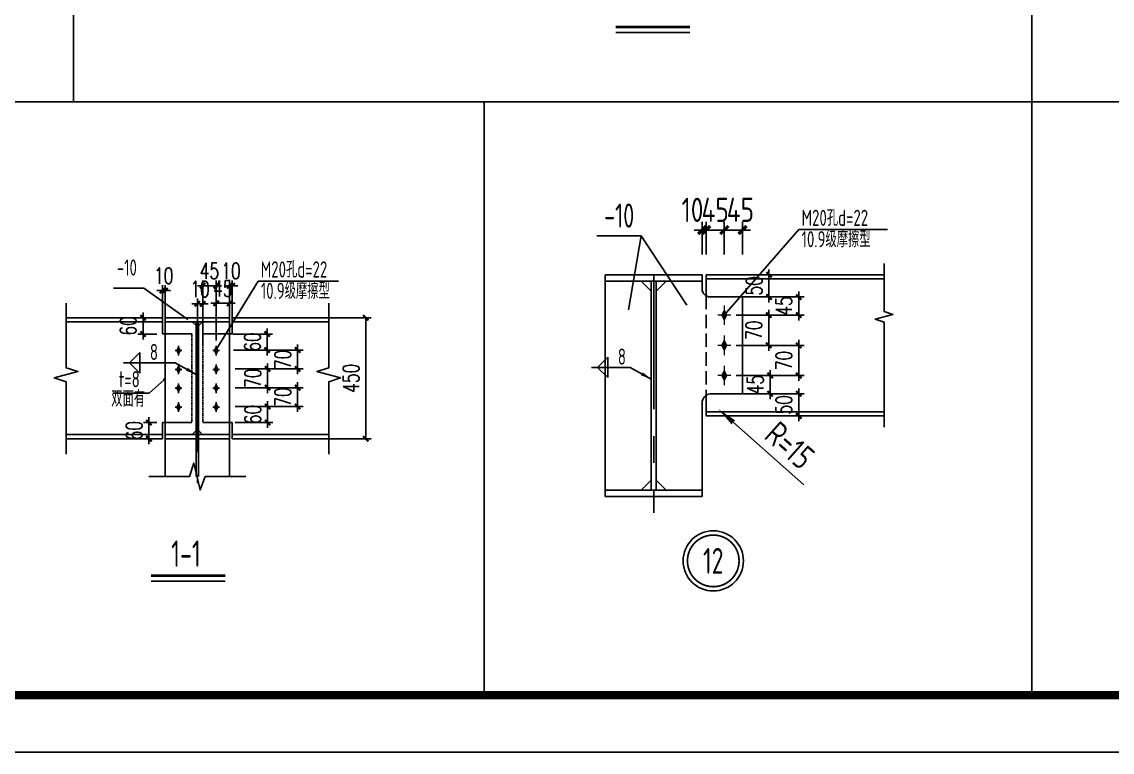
# Model space of a CAD drawing. Extents: x 180850 to 1399066, y 48356 to 327880.
# Drawn here: x 1350126 to 1370393, y 135864 to 149447 of the extents above; entities that cross this region are included whole.
import ezdxf
from ezdxf.enums import TextEntityAlignment as Align

# ---------------------------------------------------------------- set-up
doc = ezdxf.new("R2010")
doc.units = 0
doc.header["$LTSCALE"] = 1000
doc.linetypes.add('0$0$CENTERX2', pattern=[4, 2.5, -0.5, 0.5, -0.5])
doc.linetypes.add('DASH', pattern=[0.35, 0.25, -0.1])
for name, color, linetype in [('ADIM', 3, 'Continuous'), ('AXIS', 3, 'Continuous'), ('BOLT', 251, 'Continuous'), ('C 次梁CL', 4, 'Continuous'), ('DIM', 146, 'Continuous'), ('DOTE', 1, 'Continuous'), ('GL', 150, 'Continuous'), ('GZ', 50, 'Continuous'), ('NUM', 7, 'Continuous'), ('PUB_TEXT', 7, 'Continuous'), ('PUB_TITLE', 4, 'Continuous'), ('PZ', 202, 'Continuous'), ('TEXT', 7, 'Continuous'), ('THIN', 7, 'Continuous'), ('WELD', 7, 'Continuous'), ('YCX', 90, 'Continuous')]:
    doc.layers.add(name, color=color, linetype=linetype)
doc.layers.add('螺栓', color=15, linetype='Continuous', lineweight=18)
doc.styles.add('_TCH_DIM_T3', font='SIMPLEX', dxfattribs={"width": 0.705882, "bigfont": 'GBCBIG'})
doc.styles.get("Standard").update_dxf_attribs({"font": 'gbenor.shx', "bigfont": 'gbcbig.shx'})
doc.styles.add('TSSD_Dimension', font='Tssdeng.shx', dxfattribs={"width": 0.8, "bigfont": 'hztxt.shx'})
doc.styles.add('TSSD_Label', font='tssdeng.shx', dxfattribs={"width": 0.7, "bigfont": 'hztxt.shx'})
doc.styles.add('TSSD_Norm', font='tssdeng.shx', dxfattribs={"bigfont": 'hztxt.shx'})
doc.styles.add('TSSD_Num', font='Tssdeng.shx', dxfattribs={"width": 0.7, "bigfont": 'hztxt.shx'})
doc.styles.add('标准字体', font='tssdeng.shx', dxfattribs={"width": 0.7, "bigfont": 'tssdchn.shx'})
doc.dimstyles.new('TCH_100_5', dxfattribs={"dimtxt": 297.5, "dimasz": 100, "dimexe": 100, "dimexo": 100, "dimgap": 126.25, "dimtad": 1, "dimdec": 0, "dimlfac": 0.2, "dimzin": 0, "dimdsep": 46, "dimtxsty": '_TCH_DIM_T3', "dimblk": 'ARCHTICK', "dimcen": 0.09, "dimclrd": 126, "dimclre": 126, "dimclrt": 7, "dimazin": 2, "dimtfac": 1, "dimtdec": 0, "dimtix": 1, "dimtmove": 2, "dimatfit": 3, "dimfxl": 1, "dimtolj": 1, "dimtzin": 0, "dimarcsym": 0})
doc.dimstyles.new('TSAN_20_150', dxfattribs={"dimtxt": 450, "dimasz": 150, "dimexe": 150, "dimexo": 375, "dimgap": 150, "dimtad": 2, "dimlfac": 0.133333, "dimzin": 0, "dimdsep": 46, "dimtxsty": 'TSSD_Dimension', "dimblk": 'CLOSEDBLANK', "dimblk1": 'CLOSEDBLANK', "dimblk2": 'CLOSEDBLANK', "dimcen": 0, "dimdle": 150, "dimclrt": 7, "dimadec": 0, "dimazin": 0, "dimtfac": 1, "dimtdec": 0, "dimtix": 1, "dimtmove": 2, "dimatfit": 3, "dimldrblk": 'CLOSEDBLANK', "dimfxl": 1, "dimtolj": 1, "dimtzin": 0, "dimarcsym": 0})
doc.dimstyles.new('TSSD_20_150', dxfattribs={"dimtxt": 450, "dimasz": 150, "dimexe": 150, "dimexo": 375, "dimgap": 150, "dimtad": 1, "dimdec": 0, "dimlfac": 0.133333, "dimzin": 0, "dimdsep": 46, "dimtxsty": 'TSSD_Dimension', "dimblk": 'ARCHTICK', "dimcen": 0, "dimdle": 150, "dimclrt": 7, "dimadec": 0, "dimazin": 0, "dimtfac": 1, "dimtdec": 0, "dimtix": 1, "dimtmove": 2, "dimatfit": 3, "dimfxl": 1, "dimtolj": 1, "dimtzin": 0, "dimarcsym": 0})
doc.dimstyles.new('TSSD_LEADER_STYLE_200.0', dxfattribs={"dimtxt": 0.18, "dimasz": 200, "dimexe": 0.18, "dimexo": 0.0625, "dimgap": 0.09, "dimtad": 0, "dimtih": 1, "dimtoh": 1, "dimdec": 4, "dimzin": 0, "dimdsep": 46, "dimtxsty": 'Standard', "dimcen": 0.09, "dimadec": 0, "dimazin": 0, "dimtfac": 1, "dimtdec": 4, "dimtofl": 0, "dimtmove": 0, "dimatfit": 3, "dimfxl": 1, "dimtolj": 1, "dimtzin": 0, "dimarcsym": 0})

# ---------------------------------------------------------------- blocks, each defined once
blk = doc.blocks.new('_ClosedBlank')
at = {"color": 0}
blk.add_lwpolyline([(0, 0, 0, 0.658, 0), (-2.5, 0, 0.658, 0.658, 0)], format="xyseb", dxfattribs=at)
blk = doc.blocks.new('*D1851')
at = {"layer": 'AXIS', "color": 0, "lineweight": -2, "transparency": 16777216}
blk.add_line((1364663, 140837), (1363181, 142149), dxfattribs=at)
at = {"layer": 'Defpoints', "color": 0, "transparency": 16777216}
for p in [(1362941, 142361), (1363069, 142248)]:
    blk.add_point(p, dxfattribs=at)
at = {"layer": 'AXIS', "color": 0, "lineweight": -2, "transparency": 16777216, "xscale": 150, "yscale": 150, "zscale": 150, "rotation": 138.4728410398185}
blk.add_blockref('_ClosedBlank', (1363069, 142248), dxfattribs=at)
at = {"layer": 'AXIS', "color": 7, "transparency": 16777216, "insert": (1364400, 141570), "char_height": 450, "attachment_point": 5, "rotation": 318.4728, "style": 'TSSD_Dimension'}
blk.add_mtext('\\A1;R=15', dxfattribs=at)
blk = doc.blocks.new('高强螺栓')
at = {"layer": '螺栓'}
for p, q in [((16, 0), (-16, 0)), ((0, 24), (0, -24))]:
    blk.add_line(p, q, dxfattribs=at)
blk.add_solid([(-8, 0), (0, 16), (0, -16), (8, 0)], dxfattribs=at)
blk = doc.blocks.new('_ArchTick')
at = {"color": 0, "linetype": 'ByBlock', "const_width": 0.4}
blk.add_lwpolyline([(-0.5, -0.5), (0.5, 0.5)], dxfattribs=at)
blk = doc.blocks.new('*D1852')
at = {"layer": 'Defpoints', "color": 0, "transparency": 16777216}
for p in [(1363183, 145575), (1363183, 144743), (1363521, 144743)]:
    blk.add_point(p, dxfattribs=at)
at = {"layer": 'DIM', "color": 0, "lineweight": -2, "transparency": 16777216}
for p, q in [((1363183, 145118), (1363183, 145725)), ((1363521, 145118), (1363521, 145725)), ((1363671, 145575), (1363033, 145575))]:
    blk.add_line(p, q, dxfattribs=at)
at = {"layer": 'DIM', "color": 0, "lineweight": -2, "transparency": 16777216, "xscale": 150, "yscale": 150, "zscale": 150, "rotation": 180}
blk.add_blockref('_ArchTick', (1363183, 145575), dxfattribs=at)
at = {"layer": 'DIM', "color": 0, "lineweight": -2, "transparency": 16777216, "xscale": 150, "yscale": 150, "zscale": 150}
blk.add_blockref('_ArchTick', (1363521, 145575), dxfattribs=at)
at = {"layer": 'DIM', "color": 7, "transparency": 16777216, "insert": (1363482, 145951), "char_height": 450, "attachment_point": 5, "style": 'TSSD_Dimension'}
blk.add_mtext('\\A1;45', dxfattribs=at)
blk = doc.blocks.new('*D1853')
at = {"layer": 'Defpoints', "color": 0, "transparency": 16777216}
for p in [(1362771, 145575), (1362771, 144743), (1362846, 144743)]:
    blk.add_point(p, dxfattribs=at)
at = {"layer": 'DIM', "color": 0, "lineweight": -2, "transparency": 16777216}
for p, q in [((1362771, 145118), (1362771, 145725)), ((1362846, 145118), (1362846, 145725)), ((1362771, 145575), (1362621, 145575)), ((1362846, 145575), (1362771, 145575)), ((1362846, 145575), (1362996, 145575))]:
    blk.add_line(p, q, dxfattribs=at)
at = {"layer": 'DIM', "color": 0, "lineweight": -2, "transparency": 16777216, "xscale": 150, "yscale": 150, "zscale": 150}
blk.add_blockref('_ArchTick', (1362771, 145575), dxfattribs=at)
at = {"layer": 'DIM', "color": 0, "lineweight": -2, "transparency": 16777216, "xscale": 150, "yscale": 150, "zscale": 150, "rotation": 180}
blk.add_blockref('_ArchTick', (1362846, 145575), dxfattribs=at)
at = {"layer": 'DIM', "color": 7, "transparency": 16777216, "insert": (1362592, 145950), "char_height": 450, "attachment_point": 5, "style": 'TSSD_Dimension'}
blk.add_mtext('\\A1;10', dxfattribs=at)
blk = doc.blocks.new('*D1854')
at = {"layer": 'Defpoints', "color": 0, "transparency": 16777216}
for p in [(1363183, 145575), (1362846, 144743), (1363183, 144743)]:
    blk.add_point(p, dxfattribs=at)
at = {"layer": 'DIM', "color": 0, "lineweight": -2, "transparency": 16777216}
for p, q in [((1362846, 145118), (1362846, 145725)), ((1363183, 145118), (1363183, 145725)), ((1362846, 145575), (1362696, 145575)), ((1362846, 145575), (1363183, 145575)), ((1363183, 145575), (1363333, 145575))]:
    blk.add_line(p, q, dxfattribs=at)
at = {"layer": 'DIM', "color": 0, "lineweight": -2, "transparency": 16777216, "xscale": 150, "yscale": 150, "zscale": 150}
blk.add_blockref('_ArchTick', (1362846, 145575), dxfattribs=at)
at = {"layer": 'DIM', "color": 0, "lineweight": -2, "transparency": 16777216, "xscale": 150, "yscale": 150, "zscale": 150, "rotation": 180}
blk.add_blockref('_ArchTick', (1363183, 145575), dxfattribs=at)
at = {"layer": 'DIM', "color": 7, "transparency": 16777216, "insert": (1363014, 145950), "char_height": 450, "attachment_point": 5, "style": 'TSSD_Dimension'}
blk.add_mtext('\\A1;45', dxfattribs=at)
blk = doc.blocks.new('*D1866')
at = {"layer": 'AXIS', "color": 126, "linetype": 'ByBlock', "lineweight": -2, "transparency": 16777216}
for p, q in [((1363403, 143993), (1364108, 143993)), ((1364008, 143993), (1364008, 144093)), ((1364008, 143430), (1364008, 143993)), ((1363403, 143430), (1364108, 143430)), ((1364008, 143430), (1364008, 143330))]:
    blk.add_line(p, q, dxfattribs=at)
at = {"layer": 'Defpoints', "color": 0, "linetype": 'ByBlock', "transparency": 16777216}
for p in [(1363303, 143993), (1364008, 143993), (1363303, 143430)]:
    blk.add_point(p, dxfattribs=at)
at = {"layer": 'AXIS', "color": 126, "linetype": 'ByBlock', "lineweight": -2, "transparency": 16777216, "xscale": 100, "yscale": 100, "zscale": 100}
for p, rotation in [((1364008, 143993), 270), ((1364008, 143430), 90)]:
    blk.add_blockref('_ArchTick', p, dxfattribs=dict(at, rotation=rotation))
at = {"layer": 'AXIS', "color": 7, "linetype": 'ByBlock', "transparency": 16777216, "insert": (1363733, 143712), "char_height": 297.5, "attachment_point": 5, "rotation": 90, "style": '_TCH_DIM_T3'}
blk.add_mtext('\\A1;70', dxfattribs=at)
blk = doc.blocks.new('*D1867')
at = {"layer": 'AXIS', "color": 126, "linetype": 'ByBlock', "lineweight": -2, "transparency": 16777216}
for p, q in [((1363373, 144330), (1364667, 144330)), ((1364567, 144330), (1364567, 144430)), ((1364567, 143993), (1364567, 144330)), ((1363403, 143993), (1364667, 143993)), ((1364567, 143993), (1364567, 143893))]:
    blk.add_line(p, q, dxfattribs=at)
at = {"layer": 'Defpoints', "color": 0, "linetype": 'ByBlock', "transparency": 16777216}
for p in [(1363273, 144330), (1364567, 144330), (1363303, 143993)]:
    blk.add_point(p, dxfattribs=at)
at = {"layer": 'AXIS', "color": 126, "linetype": 'ByBlock', "lineweight": -2, "transparency": 16777216, "xscale": 100, "yscale": 100, "zscale": 100}
for p, rotation in [((1364567, 144330), 270), ((1364567, 143993), 90)]:
    blk.add_blockref('_ArchTick', p, dxfattribs=dict(at, rotation=rotation))
at = {"layer": 'AXIS', "color": 7, "linetype": 'ByBlock', "transparency": 16777216, "insert": (1364292, 144162), "char_height": 297.5, "attachment_point": 5, "rotation": 90, "style": '_TCH_DIM_T3'}
blk.add_mtext('\\A1;45', dxfattribs=at)
blk = doc.blocks.new('*D1868')
at = {"layer": 'AXIS', "color": 126, "linetype": 'ByBlock', "lineweight": -2, "transparency": 16777216}
for p, q in [((1363369, 144743), (1364114, 144743)), ((1364014, 144743), (1364014, 144843)), ((1364014, 144330), (1364014, 144743)), ((1363380, 144330), (1364114, 144330)), ((1364014, 144330), (1364014, 144230))]:
    blk.add_line(p, q, dxfattribs=at)
at = {"layer": 'Defpoints', "color": 0, "linetype": 'ByBlock', "transparency": 16777216}
for p in [(1363269, 144743), (1364014, 144743), (1363280, 144330)]:
    blk.add_point(p, dxfattribs=at)
at = {"layer": 'AXIS', "color": 126, "linetype": 'ByBlock', "lineweight": -2, "transparency": 16777216, "xscale": 100, "yscale": 100, "zscale": 100}
for p, rotation in [((1364014, 144743), 270), ((1364014, 144330), 90)]:
    blk.add_blockref('_ArchTick', p, dxfattribs=dict(at, rotation=rotation))
at = {"layer": 'AXIS', "color": 7, "linetype": 'ByBlock', "transparency": 16777216, "insert": (1363739, 144537), "char_height": 297.5, "attachment_point": 5, "rotation": 90, "style": '_TCH_DIM_T3'}
blk.add_mtext('\\A1;50', dxfattribs=at)
blk = doc.blocks.new('*D1869')
at = {"layer": 'AXIS', "color": 126, "linetype": 'ByBlock', "lineweight": -2, "transparency": 16777216}
for p, q in [((1364567, 143430), (1364567, 143530)), ((1363403, 143430), (1364667, 143430)), ((1364567, 143430), (1364567, 142868)), ((1363403, 142868), (1364667, 142868)), ((1364567, 142868), (1364567, 142768))]:
    blk.add_line(p, q, dxfattribs=at)
at = {"layer": 'Defpoints', "color": 0, "linetype": 'ByBlock', "transparency": 16777216}
for p in [(1363303, 143430), (1363303, 142868), (1364567, 142868)]:
    blk.add_point(p, dxfattribs=at)
at = {"layer": 'AXIS', "color": 126, "linetype": 'ByBlock', "lineweight": -2, "transparency": 16777216, "xscale": 100, "yscale": 100, "zscale": 100}
for p, rotation in [((1364567, 143430), 270), ((1364567, 142868), 90)]:
    blk.add_blockref('_ArchTick', p, dxfattribs=dict(at, rotation=rotation))
at = {"layer": 'AXIS', "color": 7, "linetype": 'ByBlock', "transparency": 16777216, "insert": (1364292, 143149), "char_height": 297.5, "attachment_point": 5, "rotation": 90, "style": '_TCH_DIM_T3'}
blk.add_mtext('\\A1;70', dxfattribs=at)
blk = doc.blocks.new('*D1870')
at = {"layer": 'AXIS', "color": 126, "linetype": 'ByBlock', "lineweight": -2, "transparency": 16777216}
for p, q in [((1364035, 142868), (1364035, 142968)), ((1363403, 142868), (1364135, 142868)), ((1364035, 142868), (1364035, 142530)), ((1363373, 142530), (1364135, 142530)), ((1364035, 142530), (1364035, 142430))]:
    blk.add_line(p, q, dxfattribs=at)
at = {"layer": 'Defpoints', "color": 0, "linetype": 'ByBlock', "transparency": 16777216}
for p in [(1363303, 142868), (1363273, 142530), (1364035, 142530)]:
    blk.add_point(p, dxfattribs=at)
at = {"layer": 'AXIS', "color": 126, "linetype": 'ByBlock', "lineweight": -2, "transparency": 16777216, "xscale": 100, "yscale": 100, "zscale": 100}
for p, rotation in [((1364035, 142868), 270), ((1364035, 142530), 90)]:
    blk.add_blockref('_ArchTick', p, dxfattribs=dict(at, rotation=rotation))
at = {"layer": 'AXIS', "color": 7, "linetype": 'ByBlock', "transparency": 16777216, "insert": (1363760, 142699), "char_height": 297.5, "attachment_point": 5, "rotation": 90, "style": '_TCH_DIM_T3'}
blk.add_mtext('\\A1;45', dxfattribs=at)
blk = doc.blocks.new('*D1871')
at = {"layer": 'AXIS', "color": 126, "linetype": 'ByBlock', "lineweight": -2, "transparency": 16777216}
for p, q in [((1363380, 142530), (1364667, 142530)), ((1364567, 142530), (1364567, 142630)), ((1364567, 142530), (1364567, 142118)), ((1363369, 142118), (1364667, 142118)), ((1364567, 142118), (1364567, 142018))]:
    blk.add_line(p, q, dxfattribs=at)
at = {"layer": 'Defpoints', "color": 0, "linetype": 'ByBlock', "transparency": 16777216}
for p in [(1363280, 142530), (1363269, 142118), (1364567, 142118)]:
    blk.add_point(p, dxfattribs=at)
at = {"layer": 'AXIS', "color": 126, "linetype": 'ByBlock', "lineweight": -2, "transparency": 16777216, "xscale": 100, "yscale": 100, "zscale": 100}
for p, rotation in [((1364567, 142530), 270), ((1364567, 142118), 90)]:
    blk.add_blockref('_ArchTick', p, dxfattribs=dict(at, rotation=rotation))
at = {"layer": 'AXIS', "color": 7, "linetype": 'ByBlock', "transparency": 16777216, "insert": (1364292, 142324), "char_height": 297.5, "attachment_point": 5, "rotation": 90, "style": '_TCH_DIM_T3'}
blk.add_mtext('\\A1;50', dxfattribs=at)
blk = doc.blocks.new('_WELD004')
at = {"color": 0, "linetype": 'ByBlock'}
for p, q in [((0, 1), (1, 0)), ((0, 0), (0, 1))]:
    blk.add_line(p, q, dxfattribs=at)
blk = doc.blocks.new('*D1876')
at = {"layer": 'AXIS', "color": 126, "linetype": 'ByBlock', "lineweight": -2, "transparency": 16777216}
for p, q in [((1353489, 144539), (1353389, 144539)), ((1353489, 143552), (1353489, 144639)), ((1353739, 144539), (1353489, 144539)), ((1353739, 143523), (1353739, 144639)), ((1353739, 144539), (1353839, 144539))]:
    blk.add_line(p, q, dxfattribs=at)
at = {"layer": 'Defpoints', "color": 0, "linetype": 'ByBlock', "transparency": 16777216}
for p in [(1353489, 144539), (1353489, 143452), (1353739, 143423)]:
    blk.add_point(p, dxfattribs=at)
at = {"layer": 'AXIS', "color": 126, "linetype": 'ByBlock', "lineweight": -2, "transparency": 16777216, "xscale": 100, "yscale": 100, "zscale": 100}
blk.add_blockref('_ArchTick', (1353489, 144539), dxfattribs=at)
at = {"layer": 'AXIS', "color": 126, "linetype": 'ByBlock', "lineweight": -2, "transparency": 16777216, "xscale": 100, "yscale": 100, "zscale": 100, "rotation": 180}
blk.add_blockref('_ArchTick', (1353739, 144539), dxfattribs=at)
at = {"layer": 'AXIS', "color": 7, "linetype": 'ByBlock', "transparency": 16777216, "insert": (1353614, 144814), "char_height": 297.5, "attachment_point": 5, "style": '_TCH_DIM_T3'}
blk.add_mtext('\\A1;45', dxfattribs=at)
blk = doc.blocks.new('*D1877')
at = {"layer": 'AXIS', "color": 126, "linetype": 'ByBlock', "lineweight": -2, "transparency": 16777216}
for p, q in [((1353389, 143452), (1353389, 144303)), ((1353489, 143452), (1353489, 144303)), ((1353389, 144203), (1353289, 144203)), ((1353489, 144203), (1353389, 144203)), ((1353489, 144203), (1353589, 144203))]:
    blk.add_line(p, q, dxfattribs=at)
at = {"layer": 'Defpoints', "color": 0, "linetype": 'ByBlock', "transparency": 16777216}
for p in [(1353389, 144203), (1353389, 143352), (1353489, 143352)]:
    blk.add_point(p, dxfattribs=at)
at = {"layer": 'AXIS', "color": 126, "linetype": 'ByBlock', "lineweight": -2, "transparency": 16777216, "xscale": 100, "yscale": 100, "zscale": 100}
blk.add_blockref('_ArchTick', (1353389, 144203), dxfattribs=at)
at = {"layer": 'AXIS', "color": 126, "linetype": 'ByBlock', "lineweight": -2, "transparency": 16777216, "xscale": 100, "yscale": 100, "zscale": 100, "rotation": 180}
blk.add_blockref('_ArchTick', (1353489, 144203), dxfattribs=at)
at = {"layer": 'AXIS', "color": 7, "linetype": 'ByBlock', "transparency": 16777216, "insert": (1353439, 144478), "char_height": 297.5, "attachment_point": 5, "style": '_TCH_DIM_T3'}
blk.add_mtext('\\A1;10', dxfattribs=at)
blk = doc.blocks.new('*D1878')
at = {"layer": 'AXIS', "color": 126, "linetype": 'ByBlock', "lineweight": -2, "transparency": 16777216}
for p, q in [((1355177, 143943), (1356620, 143943)), ((1356520, 143943), (1356520, 141693)), ((1355177, 141693), (1356620, 141693))]:
    blk.add_line(p, q, dxfattribs=at)
at = {"layer": 'Defpoints', "color": 0, "linetype": 'ByBlock', "transparency": 16777216}
for p in [(1355077, 143943), (1355077, 141693), (1356520, 141693)]:
    blk.add_point(p, dxfattribs=at)
at = {"layer": 'AXIS', "color": 126, "linetype": 'ByBlock', "lineweight": -2, "transparency": 16777216, "xscale": 100, "yscale": 100, "zscale": 100}
for p, rotation in [((1356520, 143943), 90), ((1356520, 141693), 270)]:
    blk.add_blockref('_ArchTick', p, dxfattribs=dict(at, rotation=rotation))
at = {"layer": 'AXIS', "color": 7, "linetype": 'ByBlock', "transparency": 16777216, "insert": (1356245, 142818), "char_height": 297.5, "attachment_point": 5, "rotation": 90, "style": '_TCH_DIM_T3'}
blk.add_mtext('\\A1;450', dxfattribs=at)
blk = doc.blocks.new('*D1879')
at = {"layer": 'AXIS', "color": 126, "linetype": 'ByBlock', "lineweight": -2, "transparency": 16777216}
for p, q in [((1355253, 142643), (1355253, 142743)), ((1354089, 142643), (1355353, 142643)), ((1355253, 142293), (1355253, 142643)), ((1354089, 142293), (1355353, 142293)), ((1355253, 142293), (1355253, 142193))]:
    blk.add_line(p, q, dxfattribs=at)
at = {"layer": 'Defpoints', "color": 0, "linetype": 'ByBlock', "transparency": 16777216}
for p in [(1353989, 142643), (1355253, 142643), (1353989, 142293)]:
    blk.add_point(p, dxfattribs=at)
at = {"layer": 'AXIS', "color": 126, "linetype": 'ByBlock', "lineweight": -2, "transparency": 16777216, "xscale": 100, "yscale": 100, "zscale": 100}
for p, rotation in [((1355253, 142643), 270), ((1355253, 142293), 90)]:
    blk.add_blockref('_ArchTick', p, dxfattribs=dict(at, rotation=rotation))
at = {"layer": 'AXIS', "color": 7, "linetype": 'ByBlock', "transparency": 16777216, "insert": (1354978, 142468), "char_height": 297.5, "attachment_point": 5, "rotation": 90, "style": '_TCH_DIM_T3'}
blk.add_mtext('\\A1;70', dxfattribs=at)
blk = doc.blocks.new('*D1880')
at = {"layer": 'AXIS', "color": 126, "linetype": 'ByBlock', "lineweight": -2, "transparency": 16777216}
for p, q in [((1354694, 142993), (1354694, 143093)), ((1354089, 142993), (1354794, 142993)), ((1354694, 142643), (1354694, 142993)), ((1354089, 142643), (1354794, 142643)), ((1354694, 142643), (1354694, 142543))]:
    blk.add_line(p, q, dxfattribs=at)
at = {"layer": 'Defpoints', "color": 0, "linetype": 'ByBlock', "transparency": 16777216}
for p in [(1353989, 142993), (1354694, 142993), (1353989, 142643)]:
    blk.add_point(p, dxfattribs=at)
at = {"layer": 'AXIS', "color": 126, "linetype": 'ByBlock', "lineweight": -2, "transparency": 16777216, "xscale": 100, "yscale": 100, "zscale": 100}
for p, rotation in [((1354694, 142993), 270), ((1354694, 142643), 90)]:
    blk.add_blockref('_ArchTick', p, dxfattribs=dict(at, rotation=rotation))
at = {"layer": 'AXIS', "color": 7, "linetype": 'ByBlock', "transparency": 16777216, "insert": (1354419, 142818), "char_height": 297.5, "attachment_point": 5, "rotation": 90, "style": '_TCH_DIM_T3'}
blk.add_mtext('\\A1;70', dxfattribs=at)
blk = doc.blocks.new('*D1881')
at = {"layer": 'AXIS', "color": 126, "linetype": 'ByBlock', "lineweight": -2, "transparency": 16777216}
for p, q in [((1354059, 143343), (1355353, 143343)), ((1355253, 143343), (1355253, 143443)), ((1355253, 142993), (1355253, 143343)), ((1354089, 142993), (1355353, 142993)), ((1355253, 142993), (1355253, 142893))]:
    blk.add_line(p, q, dxfattribs=at)
at = {"layer": 'Defpoints', "color": 0, "linetype": 'ByBlock', "transparency": 16777216}
for p in [(1353959, 143343), (1355253, 143343), (1353989, 142993)]:
    blk.add_point(p, dxfattribs=at)
at = {"layer": 'AXIS', "color": 126, "linetype": 'ByBlock', "lineweight": -2, "transparency": 16777216, "xscale": 100, "yscale": 100, "zscale": 100}
for p, rotation in [((1355253, 143343), 270), ((1355253, 142993), 90)]:
    blk.add_blockref('_ArchTick', p, dxfattribs=dict(at, rotation=rotation))
at = {"layer": 'AXIS', "color": 7, "linetype": 'ByBlock', "transparency": 16777216, "insert": (1354978, 143168), "char_height": 297.5, "attachment_point": 5, "rotation": 90, "style": '_TCH_DIM_T3'}
blk.add_mtext('\\A1;70', dxfattribs=at)
blk = doc.blocks.new('*D1882')
at = {"layer": 'AXIS', "color": 126, "linetype": 'ByBlock', "lineweight": -2, "transparency": 16777216}
for p, q in [((1354687, 143641), (1354687, 143741)), ((1354049, 143641), (1354787, 143641)), ((1354687, 143641), (1354687, 143343)), ((1354059, 143343), (1354787, 143343)), ((1354687, 143343), (1354687, 143243))]:
    blk.add_line(p, q, dxfattribs=at)
at = {"layer": 'Defpoints', "color": 0, "linetype": 'ByBlock', "transparency": 16777216}
for p in [(1353949, 143641), (1353959, 143343), (1354687, 143343)]:
    blk.add_point(p, dxfattribs=at)
at = {"layer": 'AXIS', "color": 126, "linetype": 'ByBlock', "lineweight": -2, "transparency": 16777216, "xscale": 100, "yscale": 100, "zscale": 100}
for p, rotation in [((1354687, 143641), 270), ((1354687, 143343), 90)]:
    blk.add_blockref('_ArchTick', p, dxfattribs=dict(at, rotation=rotation))
at = {"layer": 'AXIS', "color": 7, "linetype": 'ByBlock', "transparency": 16777216, "insert": (1354412, 143492), "char_height": 297.5, "attachment_point": 5, "rotation": 90, "style": '_TCH_DIM_T3'}
blk.add_mtext('\\A1;60', dxfattribs=at)
blk = doc.blocks.new('*D1883')
at = {"layer": 'AXIS', "color": 126, "linetype": 'ByBlock', "lineweight": -2, "ltscale": 0.1, "transparency": 16777216}
for p, q in [((1352689, 143943), (1352280, 143943)), ((1352380, 143943), (1352380, 144043)), ((1352380, 143943), (1352380, 143641)), ((1352639, 143641), (1352280, 143641)), ((1352380, 143641), (1352380, 143541))]:
    blk.add_line(p, q, dxfattribs=at)
at = {"layer": 'Defpoints', "color": 0, "linetype": 'ByBlock', "ltscale": 0.1, "transparency": 16777216}
for p in [(1352789, 143943), (1352380, 143641), (1352739, 143641)]:
    blk.add_point(p, dxfattribs=at)
at = {"layer": 'AXIS', "color": 126, "linetype": 'ByBlock', "lineweight": -2, "ltscale": 0.1, "transparency": 16777216, "xscale": 100, "yscale": 100, "zscale": 100}
for p, rotation in [((1352380, 143943), 270), ((1352380, 143641), 90)]:
    blk.add_blockref('_ArchTick', p, dxfattribs=dict(at, rotation=rotation))
at = {"layer": 'AXIS', "color": 7, "linetype": 'ByBlock', "ltscale": 0.1, "transparency": 16777216, "insert": (1352105, 143792), "char_height": 297.5, "attachment_point": 5, "rotation": 90, "style": '_TCH_DIM_T3'}
blk.add_mtext('\\A1;60', dxfattribs=at)
blk = doc.blocks.new('*D1884')
at = {"layer": 'AXIS', "color": 126, "linetype": 'ByBlock', "lineweight": -2, "ltscale": 0.1, "transparency": 16777216}
for p, q in [((1352489, 141995), (1352489, 142095)), ((1352639, 141995), (1352389, 141995)), ((1352489, 141693), (1352489, 141995)), ((1352639, 141693), (1352389, 141693)), ((1352489, 141693), (1352489, 141593))]:
    blk.add_line(p, q, dxfattribs=at)
at = {"layer": 'Defpoints', "color": 0, "linetype": 'ByBlock', "ltscale": 0.1, "transparency": 16777216}
for p in [(1352489, 141995), (1352739, 141995), (1352739, 141693)]:
    blk.add_point(p, dxfattribs=at)
at = {"layer": 'AXIS', "color": 126, "linetype": 'ByBlock', "lineweight": -2, "ltscale": 0.1, "transparency": 16777216, "xscale": 100, "yscale": 100, "zscale": 100}
for p, rotation in [((1352489, 141995), 270), ((1352489, 141693), 90)]:
    blk.add_blockref('_ArchTick', p, dxfattribs=dict(at, rotation=rotation))
at = {"layer": 'AXIS', "color": 7, "linetype": 'ByBlock', "ltscale": 0.1, "transparency": 16777216, "insert": (1352214, 141844), "char_height": 297.5, "attachment_point": 5, "rotation": 90, "style": '_TCH_DIM_T3'}
blk.add_mtext('\\A1;60', dxfattribs=at)
blk = doc.blocks.new('*D1885')
at = {"layer": 'AXIS', "color": 126, "linetype": 'ByBlock', "lineweight": -2, "ltscale": 0.1, "transparency": 16777216}
for p, q in [((1353989, 144539), (1353889, 144539)), ((1353989, 143741), (1353989, 144639)), ((1354039, 144539), (1353989, 144539)), ((1354039, 143741), (1354039, 144639)), ((1354039, 144539), (1354139, 144539))]:
    blk.add_line(p, q, dxfattribs=at)
at = {"layer": 'Defpoints', "color": 0, "linetype": 'ByBlock', "ltscale": 0.1, "transparency": 16777216}
for p in [(1353989, 144539), (1353989, 143641), (1354039, 143641)]:
    blk.add_point(p, dxfattribs=at)
at = {"layer": 'AXIS', "color": 126, "linetype": 'ByBlock', "lineweight": -2, "ltscale": 0.1, "transparency": 16777216, "xscale": 100, "yscale": 100, "zscale": 100}
blk.add_blockref('_ArchTick', (1353989, 144539), dxfattribs=at)
at = {"layer": 'AXIS', "color": 126, "linetype": 'ByBlock', "lineweight": -2, "ltscale": 0.1, "transparency": 16777216, "xscale": 100, "yscale": 100, "zscale": 100, "rotation": 180}
blk.add_blockref('_ArchTick', (1354039, 144539), dxfattribs=at)
at = {"layer": 'AXIS', "color": 7, "linetype": 'ByBlock', "ltscale": 0.1, "transparency": 16777216, "insert": (1354014, 144814), "char_height": 297.5, "attachment_point": 5, "style": '_TCH_DIM_T3'}
blk.add_mtext('\\A1;10', dxfattribs=at)
blk = doc.blocks.new('*D1886')
at = {"layer": 'AXIS', "color": 126, "linetype": 'ByBlock', "lineweight": -2, "transparency": 16777216}
for p, q in [((1354089, 142293), (1354794, 142293)), ((1354694, 142293), (1354694, 142393)), ((1354694, 142293), (1354694, 141995)), ((1354089, 141995), (1354794, 141995)), ((1354694, 141995), (1354694, 141895))]:
    blk.add_line(p, q, dxfattribs=at)
at = {"layer": 'Defpoints', "color": 0, "linetype": 'ByBlock', "transparency": 16777216}
for p in [(1353989, 142293), (1353989, 141995), (1354694, 141995)]:
    blk.add_point(p, dxfattribs=at)
at = {"layer": 'AXIS', "color": 126, "linetype": 'ByBlock', "lineweight": -2, "transparency": 16777216, "xscale": 100, "yscale": 100, "zscale": 100}
for p, rotation in [((1354694, 142293), 270), ((1354694, 141995), 90)]:
    blk.add_blockref('_ArchTick', p, dxfattribs=dict(at, rotation=rotation))
at = {"layer": 'AXIS', "color": 7, "linetype": 'ByBlock', "transparency": 16777216, "insert": (1354419, 142144), "char_height": 297.5, "attachment_point": 5, "rotation": 90, "style": '_TCH_DIM_T3'}
blk.add_mtext('\\A1;60', dxfattribs=at)
blk = doc.blocks.new('*D1887')
at = {"layer": 'AXIS', "color": 126, "linetype": 'ByBlock', "lineweight": -2, "transparency": 16777216}
for p, q in [((1353739, 143523), (1353739, 144312)), ((1353989, 143552), (1353989, 144312)), ((1353739, 144212), (1353639, 144212)), ((1353739, 144212), (1353989, 144212)), ((1353989, 144212), (1354089, 144212))]:
    blk.add_line(p, q, dxfattribs=at)
at = {"layer": 'Defpoints', "color": 0, "linetype": 'ByBlock', "transparency": 16777216}
for p in [(1353989, 144212), (1353739, 143423), (1353989, 143452)]:
    blk.add_point(p, dxfattribs=at)
at = {"layer": 'AXIS', "color": 126, "linetype": 'ByBlock', "lineweight": -2, "transparency": 16777216, "xscale": 100, "yscale": 100, "zscale": 100}
blk.add_blockref('_ArchTick', (1353739, 144212), dxfattribs=at)
at = {"layer": 'AXIS', "color": 126, "linetype": 'ByBlock', "lineweight": -2, "transparency": 16777216, "xscale": 100, "yscale": 100, "zscale": 100, "rotation": 180}
blk.add_blockref('_ArchTick', (1353989, 144212), dxfattribs=at)
at = {"layer": 'AXIS', "color": 7, "linetype": 'ByBlock', "transparency": 16777216, "insert": (1353864, 144487), "char_height": 297.5, "attachment_point": 5, "style": '_TCH_DIM_T3'}
blk.add_mtext('\\A1;45', dxfattribs=at)
blk = doc.blocks.new('*D1888')
at = {"layer": 'AXIS', "color": 126, "linetype": 'ByBlock', "lineweight": -2, "transparency": 16777216}
for p, q in [((1352739, 143741), (1352739, 144550)), ((1352789, 143741), (1352789, 144550)), ((1352739, 144450), (1352639, 144450)), ((1352739, 144450), (1352789, 144450)), ((1352789, 144450), (1352889, 144450))]:
    blk.add_line(p, q, dxfattribs=at)
at = {"layer": 'Defpoints', "color": 0, "linetype": 'ByBlock', "transparency": 16777216}
for p in [(1352789, 144450), (1352739, 143641), (1352789, 143641)]:
    blk.add_point(p, dxfattribs=at)
at = {"layer": 'AXIS', "color": 126, "linetype": 'ByBlock', "lineweight": -2, "transparency": 16777216, "xscale": 100, "yscale": 100, "zscale": 100}
blk.add_blockref('_ArchTick', (1352739, 144450), dxfattribs=at)
at = {"layer": 'AXIS', "color": 126, "linetype": 'ByBlock', "lineweight": -2, "transparency": 16777216, "xscale": 100, "yscale": 100, "zscale": 100, "rotation": 180}
blk.add_blockref('_ArchTick', (1352789, 144450), dxfattribs=at)
at = {"layer": 'AXIS', "color": 7, "linetype": 'ByBlock', "transparency": 16777216, "insert": (1352764, 144725), "char_height": 297.5, "attachment_point": 5, "style": '_TCH_DIM_T3'}
blk.add_mtext('\\A1;10', dxfattribs=at)
blk = doc.blocks.new('ts_idx2')
at = {"color": 0, "linetype": 'ByBlock', "lineweight": -2, "const_width": 0.0333}
blk.add_lwpolyline([(-0.5, 0, 1), (0.5, 0, 1)], format="xyb", close=True, dxfattribs=at)
at = {"color": 0, "linetype": 'ByBlock', "lineweight": -2}
blk.add_circle((0, 0), 0.583, dxfattribs=at)
at = {"color": 0, "linetype": 'ByBlock', "lineweight": -2, "style": 'TSSD_Num', "width": 0.7}
blk.add_attdef('A', text='', height=0.5, dxfattribs=at).set_placement((0, 0), align=Align.MIDDLE_CENTER)

msp = doc.modelspace()

# ---------------------------------------------------------------- hatches: boundary and pattern name
at = {"layer": 'BOLT'}
for points in [[(1353039.22, 143393.08), (1353069.22, 143333.08), (1353039.22, 143273.08), (1353009.22, 143333.08)], [(1353739.22, 143393.08), (1353709.22, 143333.08), (1353739.22, 143273.08), (1353769.22, 143333.08)], [(1353039.22, 143043.08), (1353069.22, 142983.08), (1353039.22, 142923.08), (1353009.22, 142983.08)], [(1353739.22, 143043.08), (1353709.22, 142983.08), (1353739.22, 142923.08), (1353769.22, 142983.08)], [(1353039.22, 142693.08), (1353069.22, 142633.08), (1353039.22, 142573.08), (1353009.22, 142633.08)], [(1353739.22, 142693.08), (1353709.22, 142633.08), (1353739.22, 142573.08), (1353769.22, 142633.08)], [(1353039.22, 142343.08), (1353069.22, 142283.08), (1353039.22, 142223.08), (1353009.22, 142283.08)], [(1353739.22, 142343.08), (1353709.22, 142283.08), (1353739.22, 142223.08), (1353769.22, 142283.08)]]:
    msp.add_hatch(color=256, dxfattribs=at).paths.add_polyline_path(points)

# ---------------------------------------------------------------- linework, layer by layer
at = {"layer": 'ADIM', "const_width": 50}
msp.add_lwpolyline([(1361165.38, 149351.08), (1362543.84, 149351.08)], dxfattribs=at)
at = {"layer": 'ADIM'}
msp.add_lwpolyline([(1361165.38, 149251.08), (1362543.84, 149251.08)], dxfattribs=at)
at = {"layer": 'AXIS'}
for p, q in [((1351090, 197803.18), (1351090, 147959.33)), ((1368901, 158991), (1368901, 147959.33)), ((1290267.38, 147959.33), (1390581.03, 147959.33)), ((1358720, 147959.33), (1358720, 136924.47)), ((1368901, 147959.33), (1368901, 136924.47)), ((1366219.13, 145586.44), (1364570.52, 145582.96)), ((1353734.22, 143342.96), (1354518.86, 144623.02)), ((1356012.19, 144626.17), (1354518.86, 144623.02))]:
    msp.add_line(p, q, dxfattribs=at)
at = {"layer": 'BOLT'}
for p, q in [((1353099.22, 143333.08), (1352979.22, 143333.08)), ((1353039.22, 143393.08), (1353009.22, 143333.08)), ((1353039.22, 143273.08), (1353009.22, 143333.08)), ((1353039.22, 143423.08), (1353039.22, 143243.08)), ((1353039.22, 143393.08), (1353069.22, 143333.08)), ((1353039.22, 143273.08), (1353069.22, 143333.08)), ((1353679.22, 143333.08), (1353799.22, 143333.08)), ((1353739.22, 143393.08), (1353709.22, 143333.08)), ((1353739.22, 143273.08), (1353709.22, 143333.08)), ((1353739.22, 143423.08), (1353739.22, 143243.08)), ((1353739.22, 143393.08), (1353769.22, 143333.08)), ((1353739.22, 143273.08), (1353769.22, 143333.08)), ((1353099.22, 142983.08), (1352979.22, 142983.08)), ((1353039.22, 143043.08), (1353009.22, 142983.08)), ((1353039.22, 142923.08), (1353009.22, 142983.08)), ((1353039.22, 143073.08), (1353039.22, 142893.08)), ((1353039.22, 143043.08), (1353069.22, 142983.08)), ((1353039.22, 142923.08), (1353069.22, 142983.08)), ((1353679.22, 142983.08), (1353799.22, 142983.08)), ((1353739.22, 143043.08), (1353709.22, 142983.08)), ((1353739.22, 142923.08), (1353709.22, 142983.08)), ((1353739.22, 143073.08), (1353739.22, 142893.08)), ((1353739.22, 143043.08), (1353769.22, 142983.08)), ((1353739.22, 142923.08), (1353769.22, 142983.08)), ((1353039.22, 142693.08), (1353009.22, 142633.08)), ((1353039.22, 142723.08), (1353039.22, 142543.08)), ((1353039.22, 142693.08), (1353069.22, 142633.08)), ((1353739.22, 142693.08), (1353709.22, 142633.08)), ((1353739.22, 142723.08), (1353739.22, 142543.08)), ((1353739.22, 142693.08), (1353769.22, 142633.08)), ((1353099.22, 142633.08), (1352979.22, 142633.08)), ((1353039.22, 142573.08), (1353009.22, 142633.08)), ((1353039.22, 142573.08), (1353069.22, 142633.08)), ((1353679.22, 142633.08), (1353799.22, 142633.08)), ((1353739.22, 142573.08), (1353709.22, 142633.08)), ((1353739.22, 142573.08), (1353769.22, 142633.08)), ((1353099.22, 142283.08), (1352979.22, 142283.08)), ((1353039.22, 142343.08), (1353009.22, 142283.08)), ((1353039.22, 142223.08), (1353009.22, 142283.08)), ((1353039.22, 142373.08), (1353039.22, 142193.08)), ((1353039.22, 142343.08), (1353069.22, 142283.08)), ((1353039.22, 142223.08), (1353069.22, 142283.08)), ((1353679.22, 142283.08), (1353799.22, 142283.08)), ((1353739.22, 142343.08), (1353709.22, 142283.08)), ((1353739.22, 142223.08), (1353709.22, 142283.08)), ((1353739.22, 142373.08), (1353739.22, 142193.08)), ((1353739.22, 142343.08), (1353769.22, 142283.08)), ((1353739.22, 142223.08), (1353769.22, 142283.08))]:
    msp.add_line(p, q, dxfattribs=at)
at = {"layer": 'C 次梁CL'}
for p, q in [((1362845.7, 144742.98), (1366152.62, 144742.98)), ((1362845.7, 144742.98), (1362845.7, 144350.57)), ((1362845.7, 144667.98), (1366152.62, 144667.98)), ((1362845.7, 142502.42), (1362845.7, 142114.23)), ((1362845.7, 142192.98), (1366152.62, 142192.98)), ((1362845.7, 142117.98), (1366152.62, 142117.98))]:
    msp.add_line(p, q, dxfattribs=at)
at = {"layer": 'C 次梁CL', "linetype": 'DASH'}
msp.add_line((1362845.7, 144350.57), (1362845.7, 142502.42), dxfattribs=at)
at = {"layer": 'C 次梁CL'}
msp.add_lwpolyline([(1366152.62, 144952.98), (1366152.62, 144059.42), (1366317.62, 144006.92), (1365987.62, 143916.92), (1366152.62, 143864.42), (1366152.62, 141907.98)], dxfattribs=at)
at = {"layer": 'DOTE', "color": 8, "linetype": '0$0$CENTERX2'}
for p, q in [((1361870.7, 144742.98), (1361870.7, 140317.98)), ((1353389.22, 143942.96), (1353389.22, 140868.6))]:
    msp.add_line(p, q, dxfattribs=at)
at = {"layer": 'GL'}
for p, q in [((1360970.7, 144742.98), (1360970.7, 144622.98)), ((1360970.7, 144742.98), (1362770.7, 144742.98)), ((1362770.7, 144742.98), (1362770.7, 144622.98)), ((1360970.7, 144622.98), (1362770.7, 144622.98)), ((1361825.7, 144622.98), (1361825.7, 140737.98)), ((1361915.7, 144622.98), (1361915.7, 140737.98)), ((1350948.36, 143942.96), (1352739.22, 143942.96)), ((1352739.22, 143942.96), (1352739.22, 143641.3)), ((1355830.08, 143942.96), (1354039.22, 143942.96)), ((1354039.22, 143942.96), (1354039.22, 143641.3)), ((1350948.36, 143866.3), (1352739.22, 143866.3)), ((1355830.08, 143866.3), (1354039.22, 143866.3)), ((1352739.22, 143641.3), (1353289.22, 143641.3)), ((1354039.22, 143641.3), (1353489.22, 143641.3)), ((1352739.22, 141692.96), (1352739.22, 141994.63)), ((1352739.22, 141994.63), (1353289.22, 141994.63)), ((1354039.22, 141994.63), (1353489.22, 141994.63)), ((1354039.22, 141692.96), (1354039.22, 141994.63)), ((1350948.36, 141769.63), (1352739.22, 141769.63)), ((1350948.36, 141692.96), (1352739.22, 141692.96)), ((1355830.08, 141769.63), (1354039.22, 141769.63)), ((1355830.08, 141692.96), (1354039.22, 141692.96)), ((1360970.7, 140617.98), (1360970.7, 140737.98)), ((1360970.7, 140737.98), (1362770.7, 140737.98)), ((1362770.7, 140617.98), (1362770.7, 140737.98)), ((1360970.7, 140617.98), (1362770.7, 140617.98))]:
    msp.add_line(p, q, dxfattribs=at)
for points in [[(1350948.36, 144214.53), (1350948.36, 143014.53), (1351168.36, 142944.53), (1350728.36, 142824.53), (1350948.36, 142754.53), (1350948.36, 141404.53)], [(1355830.08, 144214.53), (1355830.08, 143014.53), (1355610.08, 142944.53), (1356050.08, 142824.53), (1355830.08, 142754.53), (1355830.08, 141404.53)]]:
    msp.add_lwpolyline(points, dxfattribs=at)
at = {"layer": 'GZ'}
for p, q in [((1354039.22, 143942.96), (1354039.22, 143641.3)), ((1353369.22, 143866.3), (1353369.22, 140990.41)), ((1353409.22, 143866.3), (1353409.22, 140990.41)), ((1352789.22, 141994.63), (1352789.22, 140990.41)), ((1353989.22, 141994.63), (1353989.22, 140990.41))]:
    msp.add_line(p, q, dxfattribs=at)
at = {"layer": 'GZ', "linetype": 'DASH', "ltscale": 0.1}
for p, q in [((1352789.22, 143641.3), (1352789.22, 141994.63)), ((1353989.22, 143641.3), (1353989.22, 141994.63)), ((1353989.22, 143641.3), (1353989.22, 141994.63))]:
    msp.add_line(p, q, dxfattribs=at)
at = {"layer": 'GZ', "color": 5, "linetype": 'DASH', "ltscale": 0.1}
for p, q in [((1353289.22, 143641.3), (1353289.22, 141994.63)), ((1353489.22, 143641.3), (1353489.22, 141994.63))]:
    msp.add_line(p, q, dxfattribs=at)
at = {"layer": 'GZ'}
msp.add_lwpolyline([(1352489.22, 140990.41), (1352789.22, 140990.41), (1353241.22, 140990.41), (1353321.22, 141240.41), (1353439.53, 140741.03), (1353537.22, 140990.41), (1353989.22, 140990.41), (1354289.22, 140990.41)], dxfattribs=at)
at = {"layer": 'NUM', "const_width": 50}
msp.add_lwpolyline([(1352528.36, 139144.99), (1353906.82, 139144.99)], dxfattribs=at)
at = {"layer": 'NUM'}
msp.add_lwpolyline([(1352528.36, 139044.99), (1353906.82, 139044.99)], dxfattribs=at)
at = {"layer": 'PUB_TITLE'}
msp.add_lwpolyline([(1287615.87, 198863.75), (1399065.87, 198863.81), (1399065.87, 135863.88), (1287615.87, 135863.81)], close=True, dxfattribs=at)
at = {"layer": 'PUB_TITLE', "const_width": 159.09}
msp.add_lwpolyline([(1290267.38, 136924.42), (1290267.38, 197803.14), (1398005.26, 197803.21), (1398005.26, 136924.48)], close=True, dxfattribs=at)
at = {"layer": 'PZ'}
for p, q in [((1360970.7, 144622.98), (1360970.7, 140737.98)), ((1361638.2, 144622.98), (1361825.7, 144435.48)), ((1362103.2, 144622.98), (1361915.7, 144435.48)), ((1362770.7, 144622.98), (1362770.7, 144480.48)), ((1362920.7, 144330.48), (1363520.7, 144330.48)), ((1363520.7, 144330.48), (1363520.7, 142530.48)), ((1362920.7, 142530.48), (1363520.7, 142530.48)), ((1362770.7, 142364.19), (1362770.7, 140737.98)), ((1361638.2, 140737.98), (1361825.7, 140925.48)), ((1362103.2, 140737.98), (1361915.7, 140925.48))]:
    msp.add_line(p, q, dxfattribs=at)
for points in [[(1352789.22, 143866.3), (1353989.22, 143866.3), (1353989.22, 143942.96), (1352789.22, 143942.96)], [(1353294.22, 143866.3), (1352789.22, 143866.3), (1352789.22, 141769.63), (1353294.22, 141769.63), (1353369.22, 141844.63), (1353371.96, 143792.33)], [(1353484.22, 143866.3), (1353989.22, 143866.3), (1353989.22, 141769.63), (1353484.22, 141769.63), (1353409.22, 141844.63), (1353411.96, 143792.33)], [(1352789.22, 141769.63), (1353369.22, 141769.63), (1353369.22, 141692.96), (1352789.22, 141692.96)], [(1353989.22, 141769.63), (1353409.22, 141769.63), (1353409.22, 141692.96), (1353989.22, 141692.96)]]:
    msp.add_lwpolyline(points, close=True, dxfattribs=at)
for centre, radius, start, end in [((1362920.7, 144480.48), 150, 180, 270), ((1362941.31, 142361.08), 170.65, 96.939331, 181.042495)]:
    msp.add_arc(centre, radius, start, end, dxfattribs=at)
at = {"layer": 'TEXT', "color": 3}
for p, q in [((1363183.2, 143992.98), (1364570.52, 145582.96)), ((1361636.58, 145468.6), (1360815.52, 145468.6)), ((1361636.58, 145468.6), (1361405.2, 144093.09)), ((1361636.58, 145468.6), (1362488.14, 144176.73))]:
    msp.add_line(p, q, dxfattribs=at)
at = {"layer": 'WELD'}
for p, q in [((1352976.1, 143107.44), (1352014.31, 143107.44)), ((1361432.57, 143021.3), (1360711.97, 143021.3))]:
    msp.add_line(p, q, dxfattribs=at)
at = {"layer": 'YCX'}
for p, q in [((1351833.48, 144492.68), (1352393.7, 144492.68)), ((1352393.7, 144492.68), (1353211.09, 143910.37)), ((1352494.45, 142538.25), (1352776.72, 142797.48)), ((1352494.45, 142538.25), (1351815.85, 142538.25))]:
    msp.add_line(p, q, dxfattribs=at)
at = {"layer": 'YCX', "const_width": 25}
msp.add_lwpolyline([(1352789.22, 142797.48, -1), (1352764.22, 142797.48, -1)], format="xyb", close=True, dxfattribs=at)

# ---------------------------------------------------------------- block references
at = {"layer": 'BOLT', "xscale": 7.500000000000003, "yscale": 7.500000000000003, "zscale": 7.500000000000003}
for p in [(1363183.2, 143992.98), (1363183.2, 143430.48), (1363183.2, 142867.98)]:
    msp.add_blockref('高强螺栓', p, dxfattribs=at)
at = {"layer": 'THIN'}
ref = msp.add_blockref('ts_idx2', (1362978, 139422), dxfattribs=dict(at, xscale=960, yscale=960, zscale=960))
ref.add_attrib('1', '12', dxfattribs={"height": 480, "style": 'TSSD_Num', "width": 0.7}).set_placement((1362978, 139422), align=Align.MIDDLE_CENTER)
at = {"layer": 'WELD', "xscale": -192, "yscale": 192, "zscale": 192}
for p in [(1352319.87, 143107.44), (1361017.53, 143021.3)]:
    msp.add_blockref('_WELD004', p, dxfattribs=at)
at = {"layer": 'WELD', "xscale": 192, "yscale": 192, "zscale": 192, "rotation": 180}
for p in [(1352319.87, 143107.44), (1361017.53, 143021.3)]:
    msp.add_blockref('_WELD004', p, dxfattribs=at)

# ---------------------------------------------------------------- texts
at = {"layer": 'PUB_TEXT', "style": '标准字体', "width": 0.7}
msp.add_text('1-1', height=490, dxfattribs=at).set_placement((1352902.47, 139312.64))
at = {"layer": 'TEXT', "width": 0.7}
for s, height, style, p in [('-10', 450, '标准字体', (1360949.04, 145618.85)), ('M20孔d=22 ', 300, 'TSSD_Norm', (1364619, 145651.74)), ('10.9级摩擦型 ', 300, 'TSSD_Norm', (1364619.67, 145254.08)), ('M20孔d=22 ', 300, 'TSSD_Norm', (1354567.34, 144691.8)), ('10.9级摩擦型 ', 300, 'TSSD_Norm', (1354568.01, 144294.14)), ('8', 300, 'TSSD_Label', (1352506.61, 143157.44)), ('8', 300, 'TSSD_Label', (1361204.28, 143071.3))]:
    msp.add_text(s, height=height, dxfattribs=dict(at, style=style)).set_placement(p)
at = {"layer": 'TEXT', "style": 'TSSD_Norm', "width": 0.7}
for s, p in [('-10', (1352078.78, 144637.32)), ('t=8', (1352124.53, 142561.06)), ('双面有', (1352103.12, 142199.08))]:
    msp.add_text(s, height=300, dxfattribs=at).set_placement(p, align=Align.BOTTOM_CENTER)

# ---------------------------------------------------------------- dimensions: what is measured, and where the dimension line sits
at = {"layer": 'AXIS', "linetype": 'ByBlock'}
for base, p1, p2, text, picture, middle in [((1352789.22, 144449.9), (1352739.22, 143641.3), (1352789.22, 143641.3), '10', '*D1888', (1352764.22, 144724.9)), ((1353989.22, 144211.62), (1353739.22, 143423.08), (1353989.22, 143452.1), '45', '*D1887', (1353864.22, 144486.62))]:
    dim = msp.add_linear_dim(base=base, p1=p1, p2=p2, text=text, dimstyle='TCH_100_5', dxfattribs=at)
    dim.commit()
    dim.dimension.update_dxf_attribs({"geometry": picture, "text_midpoint": middle})
for base, p1, p2, angle, text, picture, middle in [((1353489.22, 144538.69), (1353739.22, 143423.08), (1353489.22, 143452.1), 180, '45', '*D1876', (1353614.22, 144813.69)), ((1364014.16, 144742.98), (1363279.54, 144330.48), (1363269.2, 144742.98), 90, '50', '*D1868', (1363739.16, 144536.73)), ((1353389.22, 144202.88), (1353489.22, 143352.36), (1353389.22, 143352.36), 180, '10', '*D1877', (1353439.22, 144477.88)), ((1364567.37, 144330.48), (1363303.2, 143992.98), (1363273.2, 144330.48), 90, '45', '*D1867', (1364292.37, 144161.73)), ((1364007.82, 143992.98), (1363303.2, 143430.48), (1363303.2, 143992.98), 90, '70', '*D1866', (1363732.82, 143711.73)), ((1364567.37, 142867.98), (1363303.2, 143430.48), (1363303.2, 142867.98), 270, '70', '*D1869', (1364292.37, 143149.23)), ((1364035.28, 142530.48), (1363303.2, 142867.98), (1363273.2, 142530.48), 270, '45', '*D1870', (1363760.28, 142699.23)), ((1364567.37, 142117.98), (1363279.54, 142530.48), (1363269.2, 142117.98), 270, '50', '*D1871', (1364292.37, 142324.23))]:
    dim = msp.add_linear_dim(base=base, p1=p1, p2=p2, angle=angle, text=text, dimstyle='TCH_100_5', dxfattribs=at)
    dim.commit()
    dim.dimension.update_dxf_attribs({"geometry": picture, "text_midpoint": middle})
at = {"layer": 'AXIS', "linetype": 'ByBlock', "ltscale": 0.1}
dim = msp.add_linear_dim(base=(1353989.22, 144538.69), p1=(1354039.22, 143641.3), p2=(1353989.22, 143641.3), dimstyle='TCH_100_5', dxfattribs=at)
dim.commit()
dim.dimension.update_dxf_attribs({"geometry": '*D1885', "text_midpoint": (1354014.22, 144813.69)})
for base, p1, p2, angle, picture, middle in [((1352380.25, 143641.3), (1352789.22, 143942.96), (1352739.22, 143641.3), 90, '*D1883', (1352105.25, 143792.13)), ((1352488.73, 141994.63), (1352739.22, 141692.96), (1352739.22, 141994.63), 270, '*D1884', (1352213.73, 141843.8))]:
    dim = msp.add_linear_dim(base=base, p1=p1, p2=p2, angle=angle, dimstyle='TCH_100_5', dxfattribs=at)
    dim.commit()
    dim.dimension.update_dxf_attribs({"geometry": picture, "text_midpoint": middle})
at = {"layer": 'AXIS', "linetype": 'ByBlock'}
for base, p1, p2, angle, picture, middle in [((1356520.07, 141692.96), (1355076.63, 143942.96), (1355076.63, 141692.96), 90, '*D1878', (1356245.07, 142817.96)), ((1354687.33, 143342.96), (1353948.88, 143641.3), (1353959.22, 143342.96), 270, '*D1882', (1354412.33, 143492.13)), ((1355253.4, 143342.96), (1353989.22, 142992.96), (1353959.22, 143342.96), 90, '*D1881', (1354978.4, 143167.96)), ((1354693.84, 142992.96), (1353989.22, 142642.96), (1353989.22, 142992.96), 90, '*D1880', (1354418.84, 142817.96)), ((1355253.4, 142642.96), (1353989.22, 142292.96), (1353989.22, 142642.96), 90, '*D1879', (1354978.4, 142467.96)), ((1354693.84, 141994.63), (1353989.22, 142292.53), (1353989.22, 141994.63), 270, '*D1886', (1354418.84, 142143.58))]:
    dim = msp.add_linear_dim(base=base, p1=p1, p2=p2, angle=angle, dimstyle='TCH_100_5', dxfattribs=at)
    dim.commit()
    dim.dimension.update_dxf_attribs({"geometry": picture, "text_midpoint": middle})
at = {"layer": 'AXIS'}
dim = msp.add_radius_dim(center=(1362941.31, 142361.08), mpoint=(1363069.06, 142247.95), text='R=15', dimstyle='TSAN_20_150', override={"dimdec": 0, "dimtix": 0, "dimtofl": 0, "dimtmove": 1}, dxfattribs=at)
dim.commit()
dim.dimension.update_dxf_attribs({"geometry": '*D1851', "text_midpoint": (1364151.17, 141289.67), "dimtype": 164})
at = {"layer": 'DIM'}
dim = msp.add_linear_dim(base=(1362770.7, 145574.54), p1=(1362845.7, 144742.98), p2=(1362770.7, 144742.98), dimstyle='TSSD_20_150', dxfattribs=at)
dim.commit()
dim.dimension.update_dxf_attribs({"geometry": '*D1853', "text_midpoint": (1362591.78, 145949.54), "dimtype": 160})
dim = msp.add_linear_dim(base=(1363183.2, 145574.54), p1=(1362845.7, 144742.98), p2=(1363183.2, 144742.98), dimstyle='TSSD_20_150', dxfattribs=at)
dim.commit()
dim.dimension.update_dxf_attribs({"geometry": '*D1854', "text_midpoint": (1363014.45, 145949.54)})
dim = msp.add_linear_dim(base=(1363183.2, 145574.54), p1=(1363520.7, 144742.98), p2=(1363183.2, 144742.98), angle=180, dimstyle='TSSD_20_150', dxfattribs=at)
dim.commit()
dim.dimension.update_dxf_attribs({"geometry": '*D1852', "text_midpoint": (1363481.58, 145950.7), "dimtype": 160})

# ---------------------------------------------------------------- leaders
at = {"layer": 'WELD'}
for points in [[(1353369.22, 142889.89), (1352976.1, 143107.44)], [(1361825.7, 142803.75), (1361432.57, 143021.3)]]:
    msp.add_leader(points, dimstyle='TSSD_LEADER_STYLE_200.0', dxfattribs=at)

doc.saveas('drawing.dxf')
